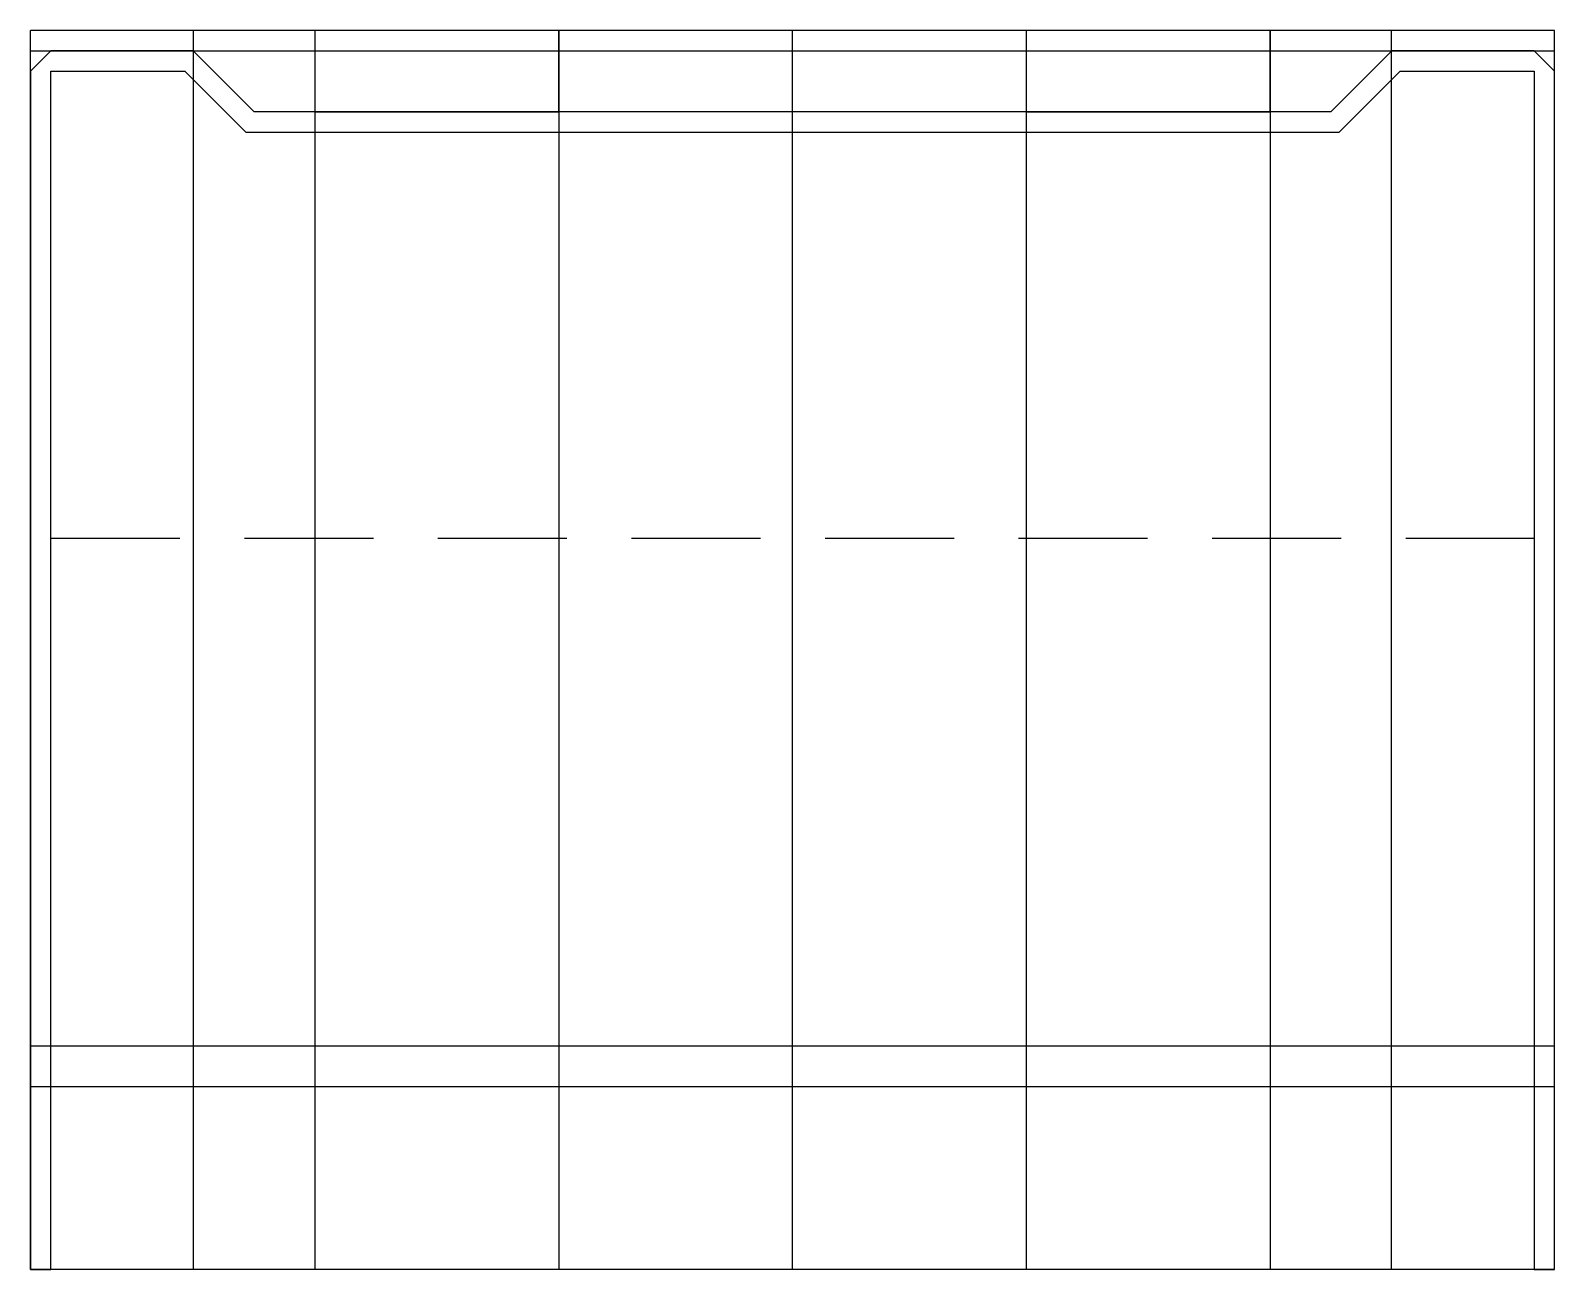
# Model space of a CAD drawing. Extents: x -37.5 to 37.5, y -60 to 1.
import ezdxf

# ---------------------------------------------------------------- set-up
doc = ezdxf.new("R2010")
doc.units = 0
doc.linetypes.add('HIDDEN', pattern=[9.525, 6.35, -3.175])
doc.layers.get('0').update_dxf_attribs({"linetype": 'CONTINUOUS'})

msp = doc.modelspace()

# ---------------------------------------------------------------- linework, layer by layer
at = {"linetype": 'CONTINUOUS'}
for p, q in [((37.5, 1), (-37.5, 1)), ((-37.5, -60), (-37.5, 1)), ((-29.5, 1), (-29.5, -60)), ((-23.5, 1), (-23.5, -60)), ((-11.5, 1), (-23.5, 1)), ((-23.5, 1), (-23.5, -3)), ((-11.5, 1), (-11.5, -60)), ((-11.5, -3), (-11.5, 1)), ((0, -60), (0, 1)), ((11.5, 1), (11.5, -60)), ((23.5, 1), (11.5, 1)), ((11.5, 1), (11.5, -3)), ((23.5, 1), (23.5, -60)), ((23.5, -3), (23.5, 1)), ((29.48, -60), (29.48, 1)), ((37.5, -60), (37.5, 1)), ((-37.5, 0), (37.5, 0)), ((-36.5, 0), (-37.5, -1)), ((-29.5, 0), (-36.5, 0)), ((-26.5, -3), (-29.5, 0)), ((29.5, 0), (26.5, -3)), ((36.5, 0), (29.5, 0)), ((37.5, -1), (36.5, 0)), ((-37.5, -1), (-37.5, -60)), ((-36.5, -60), (-36.5, -1)), ((-36.5, -1), (-29.91, -1)), ((-29.91, -1), (-26.91, -4)), ((26.91, -4), (29.91, -1)), ((29.91, -1), (36.5, -1)), ((36.5, -1), (36.5, -60)), ((37.5, -60), (37.5, -1)), ((26.5, -3), (-26.5, -3)), ((-23.5, -3), (-11.5, -3)), ((11.5, -3), (23.5, -3)), ((-26.91, -4), (26.91, -4)), ((37.5, -49), (-37.5, -49)), ((37.5, -51), (-37.5, -51)), ((37.5, -60), (-37.5, -60)), ((-37.5, -60), (-36.5, -60)), ((36.5, -60), (37.5, -60)), ((37.5, -60), (36.5, -60))]:
    msp.add_line(p, q, dxfattribs=at)
at = {"linetype": 'HIDDEN'}
msp.add_line((-36.5, -24), (36.5, -24), dxfattribs=at)

doc.saveas('drawing.dxf')
